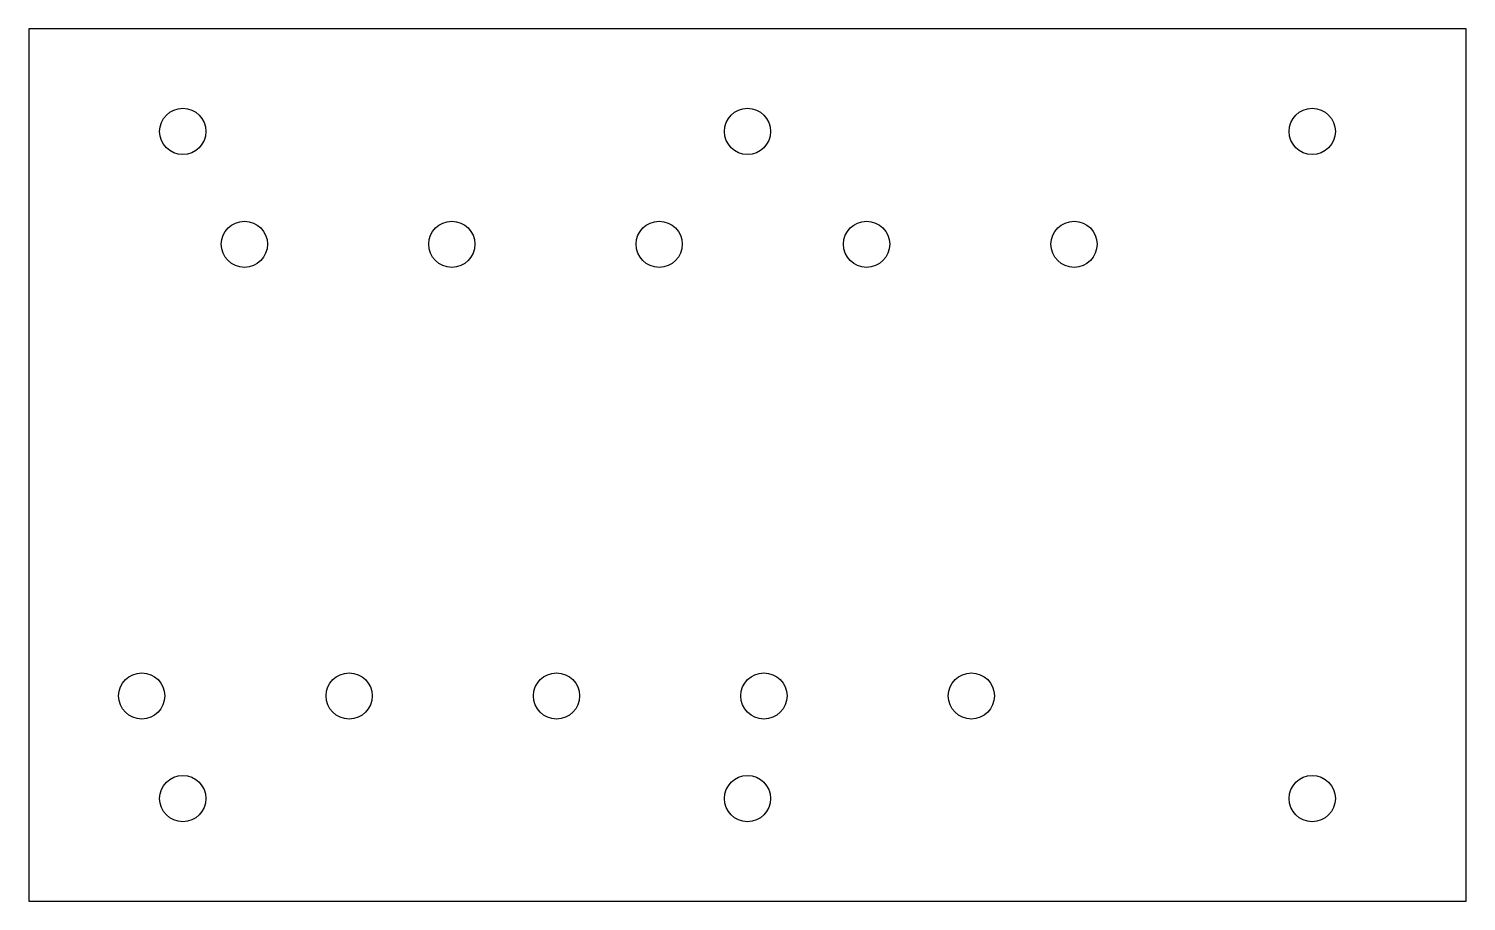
# Model space of a CAD drawing. Header units: millimetres. Extents: x 0 to 140, y 0 to 85.
import ezdxf

# ---------------------------------------------------------------- set-up
doc = ezdxf.new("R2010")
doc.units = ezdxf.units.MM

msp = doc.modelspace()

# ---------------------------------------------------------------- linework, layer by layer
at = {"layer": 'CUT'}
for p, q in [((140, 85), (0, 85)), ((0, 85), (0, 0)), ((140, 0), (140, 85)), ((0, 0), (140, 0))]:
    msp.add_line(p, q, dxfattribs=at)
for centre in [(15, 75), (70, 75), (125, 75), (21, 64), (41.2, 64), (61.4, 64), (81.6, 64), (101.8, 64), (11, 20), (31.2, 20), (51.4, 20), (71.6, 20), (91.8, 20), (15, 10), (70, 10), (125, 10)]:
    msp.add_circle(centre, 2.25, dxfattribs=at)

doc.saveas('drawing.dxf')
